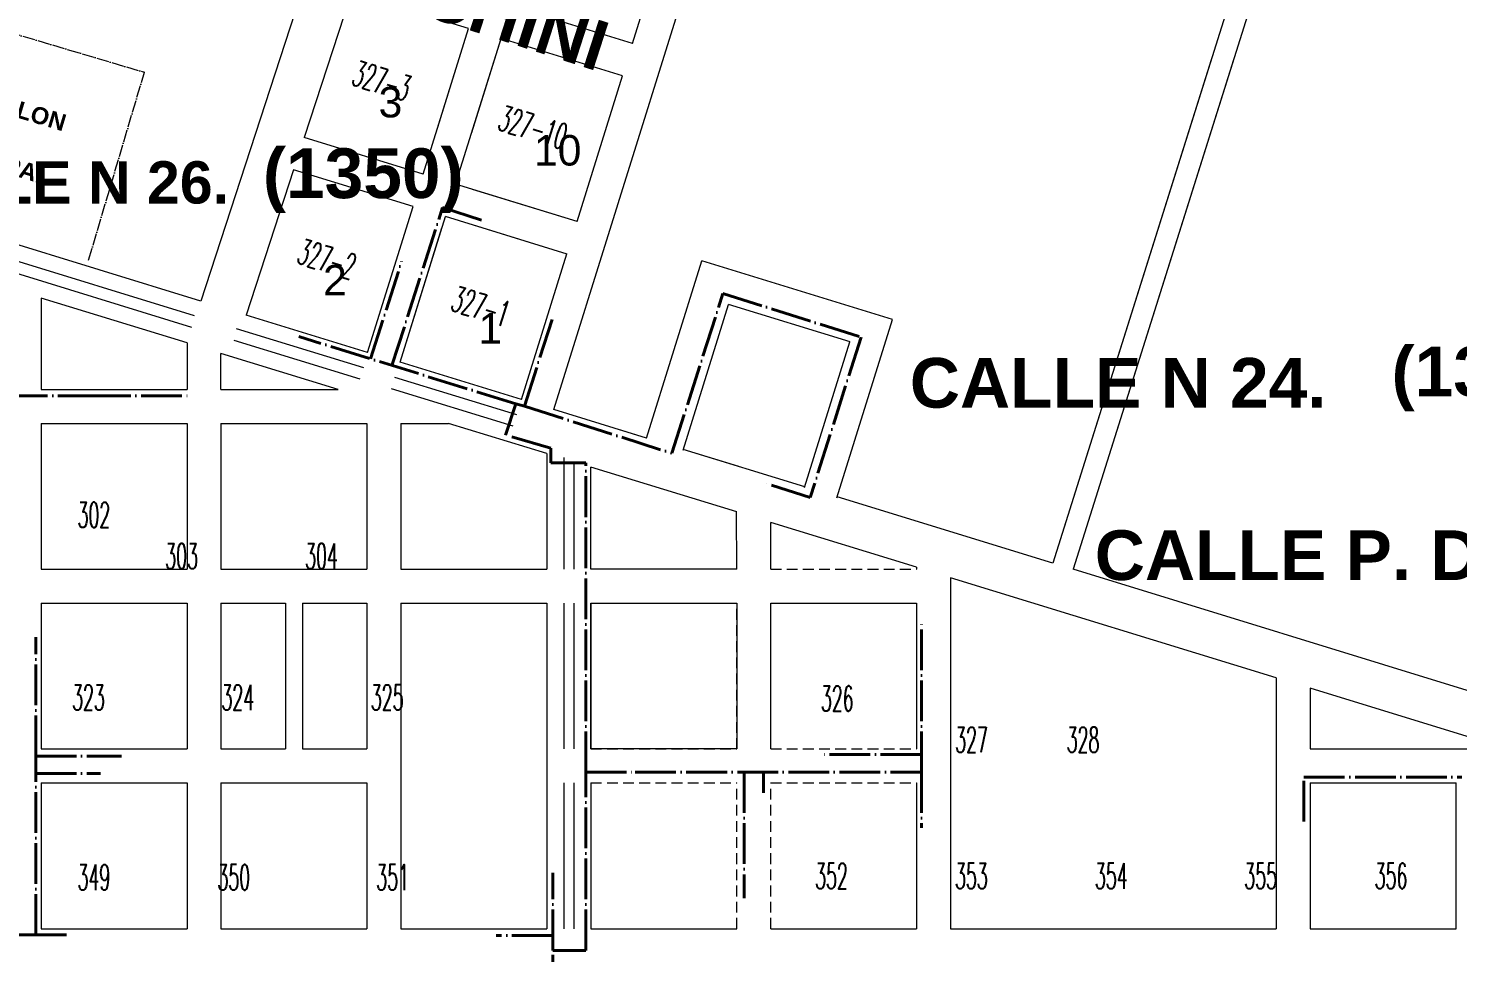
# Model space of a CAD drawing. Header units: millimetres. Extents: x 35648 to 65438, y -2675 to 1559.
# Drawn here: x 62855 to 63698, y 461 to 1006 of the extents above; entities that cross this region are included whole.
import ezdxf

# ---------------------------------------------------------------- set-up
doc = ezdxf.new("R2010")
doc.units = ezdxf.units.MM
doc.header["$MEASUREMENT"] = 0
doc.linetypes.add('ACAD_ISO04W100', pattern=[30, 24, -3, 0, -3])
doc.linetypes.add('TRAZOS2', pattern=[9.525, 6.35, -3.175])
for name, color, linetype, lineweight in [('DECRETOS Y EJECUCION', 7, 'Continuous', 15), ('ejes', 152, 'ACAD_ISO04W100', 13), ('GAS NUEVO 2016', 140, 'TRAZOS2', 40), ('GAS NUEVO 2017', 181, 'TRAZOS2', 40), ('GAS_NUEVO 2015', 234, 'TRAZOS2', 40), ('Manzanas', 7, 'Continuous', 13)]:
    doc.layers.add(name, color=color, linetype=linetype, lineweight=lineweight)
doc.layers.add('GAS_NUEVO 2014', color=215, linetype='TRAZOS2', lineweight=40, true_color=0xba36b5)
doc.layers.add('NOMBRES DE CALLES', color=7, linetype='Continuous')
doc.layers.add('Numeros de Manzanas', color=7, linetype='Continuous')
doc.styles.add('ROMANS', font='romans', dxfattribs={"width": 0.5, "height": 50})
doc.styles.add('SANSSERIFBOLD', font='sasb____.pfb', dxfattribs={"height": 130})
doc.styles.add('style2', font='arial.ttf')

msp = doc.modelspace()

# ---------------------------------------------------------------- linework, layer by layer
at = {"layer": 'ejes', "ltscale": 0.3}
for p in [(62790.91, 1019.63), (62890.71, 869.5)]:
    msp.add_line(p, (62923.59, 980.24), dxfattribs=at)
at = {"layer": 'GAS NUEVO 2016', "linetype": 'ACAD_ISO04W100', "lineweight": 40}
for p, q in [((63234.52, 755.52), (63264.6, 849.78)), ((63264.6, 849.78), (63345.98, 824.02)), ((63345.98, 824.02), (63316.07, 729.49)), ((62752.26, 789.51), (62891.59, 789.51)), ((63147.57, 783.27), (63234.52, 755.52)), ((63316.07, 729.49), (63287.73, 738.46)), ((62859.6, 576.89), (62859.6, 647.12)), ((62859.6, 566.66), (62859.6, 576.89)), ((62859.6, 576.89), (62910.12, 576.89))]:
    msp.add_line(p, q, dxfattribs=at)
at = {"layer": 'GAS NUEVO 2017', "linetype": 'ACAD_ISO04W100', "lineweight": 40}
for p, q in [((62891.59, 789.51), (62951.6, 789.51)), ((63607.04, 538.45), (63607.04, 564.63)), ((63607.04, 564.63), (63700.04, 564.63))]:
    msp.add_line(p, q, dxfattribs=at)
at = {"layer": 'GAS_NUEVO 2014', "color": 203, "linetype": 'ACAD_ISO04W100', "lineweight": 40, "true_color": 0xa941be}
for p, q in [((62859.6, 471.49), (62859.6, 566.66)), ((62859.6, 566.66), (62897.65, 566.66)), ((63183.72, 462.43), (63183.72, 567.45)), ((63183.72, 567.45), (63212.91, 567.45)), ((62847.91, 471.49), (62859.6, 471.49)), ((62859.6, 471.49), (62877.66, 471.49)), ((63164.26, 405.63), (63164.26, 462.43)), ((63164.26, 462.43), (63183.72, 462.43))]:
    msp.add_line(p, q, dxfattribs=at)
at = {"layer": 'GAS_NUEVO 2015', "linetype": 'ACAD_ISO04W100', "lineweight": 40}
for p, q in [((63069.5, 807.33), (63099.37, 900.43)), ((63099.37, 900.43), (63123.88, 892.57)), ((63056.93, 811.22), (63075.19, 868.79)), ((63147.57, 783.27), (63163.88, 834.4)), ((63142.55, 784.67), (63014.53, 824.38)), ((63136.46, 766.23), (63142.55, 784.67)), ((63142.55, 784.67), (63147.57, 783.27)), ((63163.2, 758.54), (63136.46, 766.23)), ((63163.2, 749.89), (63163.2, 758.54)), ((63183.72, 749.89), (63163.2, 749.89)), ((63183.72, 567.45), (63183.72, 749.89)), ((63381.54, 567.45), (63381.54, 655.67)), ((63381.54, 577.85), (63321.56, 577.85)), ((63212.91, 567.45), (63381.54, 567.45)), ((63277.1, 567.45), (63277.1, 493.2)), ((63288.42, 567.45), (63288.42, 555.25)), ((63381.54, 567.45), (63381.54, 534.74)), ((63164.26, 462.43), (63164.26, 508.11)), ((63164.26, 471.18), (63130.96, 471.18))]:
    msp.add_line(p, q, dxfattribs=at)
at = {"layer": 'Manzanas'}
for p, q in [((63164.96, 781.28), (63322.7, 1287.15)), ((63164.96, 781.28), (63322.7, 1287.15)), ((63211.33, 997.19), (63270.87, 1188.12)), ((63211.33, 997.19), (63270.87, 1188.12)), ((63017.7, 1032), (62956.78, 845.31)), ((63114.67, 1005.99), (63043.08, 1028.01)), ((63045.6, 1027.24), (63017.67, 941.67)), ((63211.33, 997.19), (63139.74, 1019.21)), ((63211.33, 997.19), (63139.74, 1019.21)), ((63087.88, 920.07), (63114.67, 1005.99)), ((63095.56, 944.7), (63114.67, 1005.99)), ((63106.99, 914.19), (63133.79, 1000.11)), ((63116.51, 944.7), (63133.79, 1000.11)), ((63205.38, 978.09), (63133.79, 1000.11)), ((63205.38, 978.09), (63133.79, 1000.11)), ((63178.59, 892.17), (63205.38, 978.09)), ((63178.59, 892.17), (63205.38, 978.09)), ((63087.88, 920.07), (63017.67, 941.67)), ((63011.47, 922.65), (62983.51, 836.99)), ((63081.92, 900.98), (63011.47, 922.65)), ((63178.59, 892.17), (63106.99, 914.19)), ((63178.59, 892.17), (63117.04, 911.1)), ((62956.78, 845.31), (62753.93, 907.71)), ((62956.78, 845.31), (62753.93, 907.71)), ((62953.13, 836.59), (62754.48, 897.69)), ((63055.13, 815.06), (63081.92, 900.98)), ((63074.25, 809.18), (63101.04, 895.1)), ((63172.73, 873.05), (63101.04, 895.1)), ((62951.52, 829.81), (62755.37, 890.14)), ((63055.13, 815.06), (63078.05, 888.57)), ((63074.25, 809.18), (63099, 888.57)), ((63172.73, 873.05), (63117.04, 890.18)), ((63145.84, 787.16), (63172.63, 873.08)), ((63145.84, 787.16), (63172.63, 873.08)), ((63219.47, 764.51), (63252.07, 869.05)), ((63364.52, 834.37), (63252.07, 869.05)), ((62948.73, 820.59), (62862.73, 847.04)), ((62862.73, 847.04), (62862.73, 793.2)), ((62948.73, 820.59), (62862.73, 847.04)), ((63241.09, 757.33), (63267.88, 843.25)), ((63339.58, 821.2), (63267.88, 843.25)), ((63055.13, 815.06), (62983.54, 837.08)), ((63055.13, 815.06), (62983.54, 837.08)), ((63331.77, 729.35), (63364.54, 834.44)), ((63052.9, 805.91), (62977.94, 828.96)), ((62948.73, 820.59), (62948.73, 793.2)), ((63050.86, 799.26), (62976.53, 822.12)), ((63312.68, 735.31), (63339.47, 821.23)), ((63037.76, 793.2), (62968.73, 814.44)), ((62968.73, 793.2), (62968.73, 814.44)), ((63037.76, 793.2), (62968.73, 814.44)), ((63145.84, 787.16), (63074.25, 809.18)), ((63145.84, 787.16), (63074.25, 809.18)), ((63143.05, 778.18), (63071.2, 800.28)), ((62862.73, 793.2), (62948.73, 793.2)), ((62968.73, 793.2), (63037.76, 793.2)), ((63141, 771.53), (63069.16, 793.63)), ((63219.47, 764.51), (63164.96, 781.28)), ((62862.73, 773.2), (62862.73, 687.2)), ((62862.73, 773.2), (62948.73, 773.2)), ((62948.73, 773.2), (62948.73, 687.2)), ((62968.73, 773.2), (62968.73, 687.2)), ((62968.73, 773.2), (63054.73, 773.2)), ((63054.73, 773.2), (63054.73, 687.2)), ((63074.73, 773.2), (63074.73, 687.2)), ((63074.73, 773.2), (63102.79, 773.2)), ((63074.73, 773.2), (63102.79, 773.2)), ((63160.73, 755.38), (63102.79, 773.2)), ((63219.47, 764.51), (63202.44, 769.75)), ((63160.73, 755.38), (63160.73, 687.2)), ((63170.73, 753.01), (63170.73, 687.2)), ((63176.73, 749.8), (63176.73, 687.2)), ((63274.04, 747.73), (63241.24, 757.82)), ((63312.83, 735.8), (63241.24, 757.82)), ((63272.73, 720.93), (63186.73, 747.38)), ((63186.73, 687.2), (63186.73, 747.38)), ((63459.1, 690.81), (63331.95, 729.92)), ((63272.73, 687.2), (63272.67, 720.95)), ((63378.73, 688.33), (63292.73, 714.78)), ((63292.73, 687.2), (63292.73, 714.78)), ((62862.73, 687.2), (62948.73, 687.2)), ((62968.73, 687.2), (63054.73, 687.2)), ((63074.73, 687.2), (63160.73, 687.2)), ((63272.73, 687.2), (63186.73, 687.2)), ((63378.73, 688.33), (63378.73, 687.2)), ((63398.73, 682.17), (63398.73, 475.2)), ((63590.73, 623.12), (63398.73, 682.17)), ((63911.64, 551.61), (63471.05, 687.13)), ((62862.73, 667.2), (62948.73, 667.2)), ((62862.73, 667.2), (62862.73, 581.2)), ((62948.73, 667.2), (62948.73, 581.2)), ((62968.73, 667.2), (62968.73, 581.2)), ((62968.73, 667.2), (63006.73, 667.2)), ((63006.73, 667.2), (63006.73, 581.2)), ((63016.73, 667.2), (63016.73, 581.2)), ((63016.73, 667.2), (63054.73, 667.2)), ((63054.73, 667.2), (63054.73, 581.2)), ((63074.73, 667.2), (63074.73, 475.2)), ((63074.73, 667.2), (63160.73, 667.2)), ((63160.73, 667.2), (63160.73, 475.2)), ((63170.73, 667.2), (63170.73, 581.2)), ((63176.73, 667.2), (63176.73, 581.2)), ((63186.73, 667.2), (63186.73, 581.2)), ((63292.73, 581.2), (63292.73, 667.2)), ((63292.73, 667.2), (63378.73, 667.2)), ((63378.73, 667.2), (63378.73, 581.2)), ((63590.73, 623.12), (63590.73, 475.2)), ((63610.73, 616.97), (63610.73, 581.2)), ((63727.01, 581.2), (63610.73, 616.97)), ((62862.73, 581.2), (62948.73, 581.2)), ((62968.73, 581.2), (63006.73, 581.2)), ((63016.73, 581.2), (63054.73, 581.2)), ((63610.73, 581.2), (63727.01, 581.2)), ((62862.73, 561.2), (62862.73, 475.2)), ((62862.73, 561.2), (62948.73, 561.2)), ((62948.73, 561.2), (62948.73, 475.2)), ((62968.73, 561.2), (62968.73, 475.2)), ((62968.73, 561.2), (63054.73, 561.2)), ((63054.73, 561.2), (63054.73, 475.2)), ((63170.73, 561.2), (63170.73, 475.2)), ((63176.73, 561.2), (63176.73, 475.2)), ((63186.73, 561.2), (63186.73, 475.2)), ((63378.73, 561.2), (63378.73, 475.2)), ((63610.73, 561.2), (63610.73, 475.2)), ((63610.73, 561.2), (63696.73, 561.2)), ((63696.73, 475.2), (63696.73, 561.2)), ((62862.73, 475.2), (62948.73, 475.2)), ((62968.73, 475.2), (63054.73, 475.2)), ((63074.73, 475.2), (63160.73, 475.2)), ((63186.73, 475.2), (63272.73, 475.2)), ((63292.73, 475.2), (63378.73, 475.2)), ((63398.73, 475.2), (63590.73, 475.2)), ((63610.73, 475.2), (63696.73, 475.2))]:
    msp.add_line(p, q, dxfattribs=at)
at = {"layer": 'Manzanas', "color": 7}
for p, q in [((63617.97, 1196.33), (63459.1, 690.81)), ((63628.85, 1189.27), (63471.05, 687.13)), ((63552.36, 987.55), (63459.1, 690.81)), ((63565.46, 987.55), (63471.05, 687.13))]:
    msp.add_line(p, q, dxfattribs=at)
at = {"layer": 'Manzanas', "linetype": 'TRAZOS2'}
for p, q in [((63292.73, 687.2), (63378.73, 687.2)), ((63272.73, 581.2), (63272.73, 667.2)), ((63186.73, 581.2), (63272.73, 581.2)), ((63292.73, 581.2), (63378.73, 581.2)), ((63186.73, 561.2), (63272.73, 561.2)), ((63272.73, 475.2), (63272.73, 561.2)), ((63292.73, 475.2), (63292.73, 561.2)), ((63292.73, 561.2), (63378.73, 561.2))]:
    msp.add_line(p, q, dxfattribs=at)
at = {"layer": 'Manzanas'}
msp.add_lwpolyline([(63186.73, 667.2), (63272.73, 667.2), (63272.73, 581.2), (63186.73, 581.2)], close=True, dxfattribs=at)

# ---------------------------------------------------------------- texts
at = {"insert": (62801.19, 978.2), "char_height": 10, "width": 260.6171, "attachment_point": 1, "rotation": 343.2221}
msp.add_mtext('{\\fArial|b1|i0|c0|p34;CORRALON \\P\\P MUNICIPAL}', dxfattribs=at)
at = {"layer": 'DECRETOS Y EJECUCION', "char_height": 15, "width": 82.6307, "attachment_point": 1, "rotation": 342.68149, "style": 'ROMANS'}
for s, insert in [('327-3', (63049.5, 987.4)), ('327-10', (63135.58, 960.92)), ('327-2', (63017.16, 882.26)), ('327-1', (63107.86, 854.36))]:
    msp.add_mtext(s, dxfattribs=dict(at, insert=insert))
at = {"layer": 'NOMBRES DE CALLES', "linetype": 'Continuous', "style": 'SANSSERIFBOLD'}
msp.add_text('CALLE HEDDA B.  BACHINI', height=29.3046, rotation=342.11669, dxfattribs=at).set_placement((62677.78, 1146.15))
for s, height, p in [('(1350)', 29.305, (62993.44, 906.04)), ('CALLE N 26.', 24.9089, (62764.69, 902.83)), ('(1300)', 29.305, (63658.69, 789.16)), ('CALLE N 24.', 29.3046, (63374.75, 782.43)), ('CALLE P. DUCE.', 29.3046, (63483.77, 680.81))]:
    msp.add_text(s, height=height, dxfattribs=at).set_placement(p)
at = {"layer": 'Numeros de Manzanas', "lineweight": 40, "style": 'ROMANS', "width": 0.5}
for s, p in [('   297            298           299           300           301            302        ', (62443.95, 711.71)), ('                                                                                        303           304', (62443.95, 687.43)), ('    318           319            320           321           322           323            324            325', (62440.74, 604.04)), ('  326      ', (63312.03, 603.4)), ('                327        328', (63312.03, 579.12)), ('   352           353           354            355          356', (63302.15, 498.77)), ('    344           345           346           347            348           349           350             351', (62443.95, 497.98))]:
    msp.add_text(s, height=15, dxfattribs=at).set_placement(p)
at = {"layer": 'Numeros de Manzanas', "lineweight": 40, "char_height": 18, "width": 82.6307, "attachment_point": 1, "style": 'style2'}
for s, insert in [('3', (63061.63, 971.62)), ('10', (63153.22, 943.21)), ('2', (63028.89, 866.61)), ('1', (63120.47, 838.2))]:
    msp.add_mtext(s, dxfattribs=dict(at, insert=insert))

doc.saveas('drawing.dxf')
